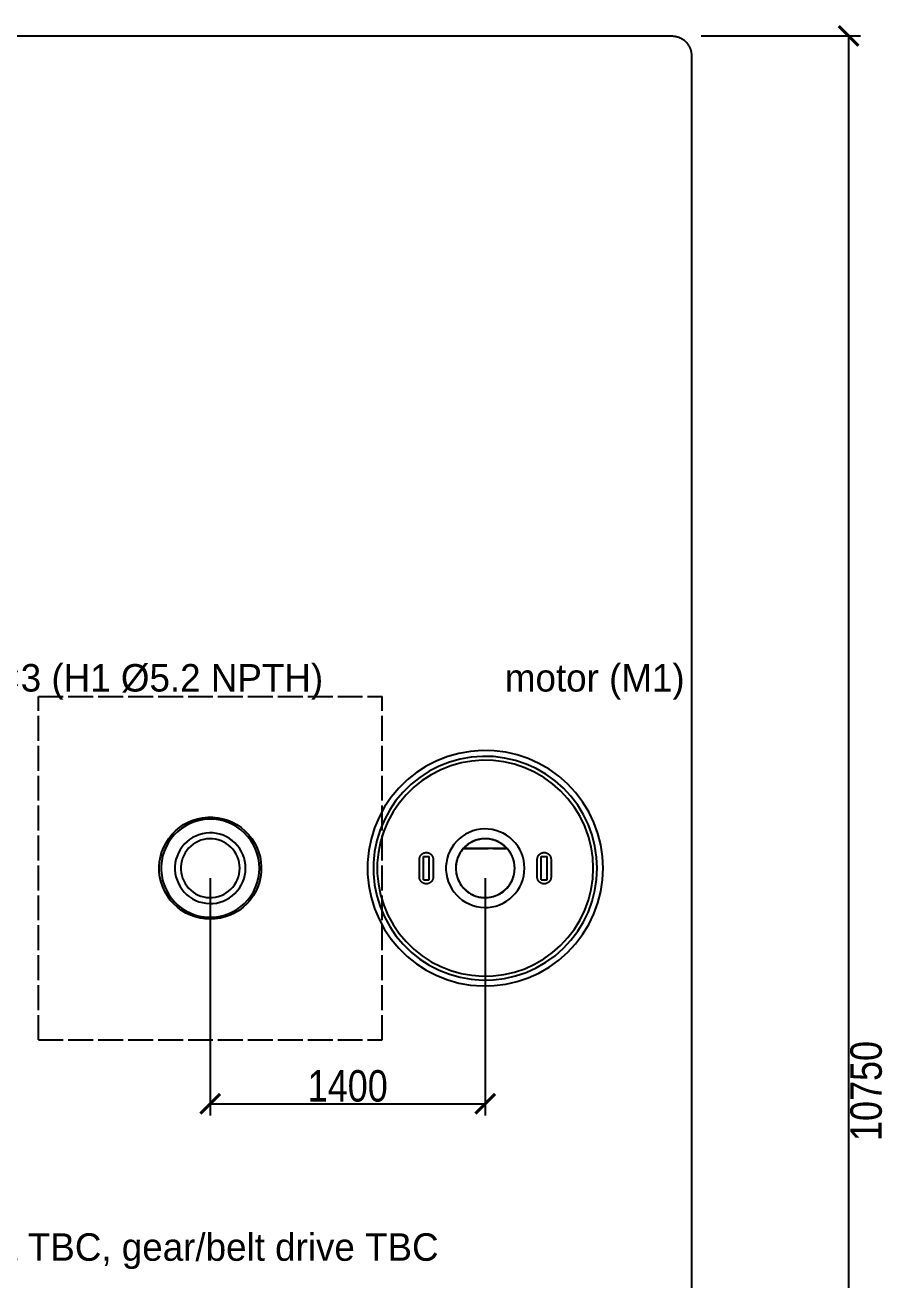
# Model space of a CAD drawing. Header units: millimetres. Extents: x -13 to 147, y -140 to 87.
# Drawn here: x 15.8 to 59.7, y -73.9 to -9.9 of the extents above; entities that cross this region are included whole.
import ezdxf

# ---------------------------------------------------------------- set-up
doc = ezdxf.new("R2010")
doc.units = ezdxf.units.MM
doc.linetypes.add('DASHED', pattern=[1.524, 1.27, -0.254])
for name, color, linetype in [('DIMS', 3, 'CONTINUOUS'), ('HIDDEN', 8, 'DASHED'), ('TEXT', 7, 'CONTINUOUS'), ('VISIBLE', 7, 'CONTINUOUS')]:
    doc.layers.add(name, color=color, linetype=linetype)
doc.styles.add('OpenSansCondensed-Light', font='OpenSansCondensed-Light.ttf')
doc.dimstyles.new('EZDXF', dxfattribs={"dimtxt": 0.25, "dimasz": 0.175, "dimexe": 0.375, "dimexo": 0.125, "dimgap": 0.1, "dimtad": 1, "dimlfac": 100, "dimzin": 12, "dimdsep": 46, "dimtxsty": 'OpenSansCondensed-Light', "dimblk": 'ARCHTICK', "dimcen": 2.5, "dimazin": 3, "dimtfac": 0.5, "dimtmove": 2, "dimatfit": 3})

# ---------------------------------------------------------------- blocks, each defined once
blk = doc.blocks.new('_ARCHTICK')
at = {"color": 0, "linetype": 'BYBLOCK', "const_width": 0.15}
blk.add_lwpolyline([(-0.5, -0.5), (0.5, 0.5)], dxfattribs=at)

msp = doc.modelspace()

# ---------------------------------------------------------------- linework, layer by layer
at = {"layer": 'HIDDEN'}
for points in [[(1.75, -10.5), (48.75, -10.5)], [(48.75, -10.5), (48.77493, -10.50031), (48.79985, -10.50124), (48.82473, -10.5028), (48.84957, -10.50497), (48.87434, -10.50776), (48.89904, -10.51117), (48.92365, -10.51519), (48.94815, -10.51983), (48.97252, -10.52507), (48.99676, -10.53092), (49.02084, -10.53738), (49.04476, -10.54443), (49.06849, -10.55207), (49.09202, -10.56031), (49.11534, -10.56913), (49.13843, -10.57852), (49.16129, -10.58849), (49.18388, -10.59903), (49.20621, -10.61013), (49.22825, -10.62178), (49.25, -10.63397), (49.27143, -10.64671), (49.29255, -10.65997), (49.31332, -10.67376), (49.33374, -10.68806), (49.3538, -10.70287), (49.37349, -10.71817), (49.39279, -10.73396), (49.41169, -10.75022), (49.43017, -10.76695), (49.44824, -10.78413), (49.46587, -10.80176), (49.48305, -10.81983), (49.49978, -10.83831), (49.51604, -10.85721), (49.53183, -10.87651), (49.54713, -10.8962), (49.56194, -10.91626), (49.57624, -10.93668), (49.59003, -10.95745), (49.60329, -10.97857), (49.61603, -11), (49.62822, -11.02175), (49.63987, -11.04379), (49.65097, -11.06612), (49.66151, -11.08871), (49.67148, -11.11157), (49.68087, -11.13466), (49.68969, -11.15798), (49.69793, -11.18151), (49.70557, -11.20524), (49.71262, -11.22916), (49.71908, -11.25324), (49.72493, -11.27748), (49.73017, -11.30185), (49.73481, -11.32635), (49.73883, -11.35096), (49.74224, -11.37566), (49.74503, -11.40043), (49.7472, -11.42527), (49.74876, -11.45015), (49.74969, -11.47507), (49.75, -11.5)], [(49.75, -11.5), (49.75, -117)], [(16.5, -61.65), (16.5, -44.15)], [(16.5, -61.65), (16.5, -44.15)], [(16.5, -44.15), (34, -44.15)], [(16.5, -44.15), (34, -44.15)], [(34, -61.65), (34, -44.15)], [(34, -61.65), (34, -44.15)], [(45.25, -52.9), (45.22018, -52.30259), (45.13103, -51.71112), (44.98344, -51.13147), (44.77886, -50.56939), (44.51933, -50.03048), (44.20743, -49.52008), (43.84627, -49.04327), (43.43942, -48.6048), (42.99094, -48.20901), (42.50528, -47.85984), (41.98726, -47.56077), (41.44205, -47.31476), (40.87504, -47.12425), (40.29189, -46.99115), (39.69838, -46.91678), (39.10042, -46.90186), (38.50394, -46.94656), (37.91487, -47.05043), (37.33908, -47.21244), (36.78228, -47.43096), (36.25, -47.70385), (35.74754, -48.02837), (35.27988, -48.40131), (34.85169, -48.81896), (34.4672, -49.27717), (34.13025, -49.77139), (33.84419, -50.2967), (33.61184, -50.84788), (33.43554, -51.41946), (33.31702, -52.00575), (33.25746, -52.60092), (33.25746, -53.19908), (33.31702, -53.79425), (33.43554, -54.38054), (33.61184, -54.95212), (33.84419, -55.5033), (34.13025, -56.02861), (34.4672, -56.52283), (34.85169, -56.98104), (35.27988, -57.39869), (35.74754, -57.77163), (36.25, -58.09615), (36.78228, -58.36904), (37.33908, -58.58756), (37.91487, -58.74957), (38.50394, -58.85344), (39.10042, -58.89814), (39.69838, -58.88322), (40.29189, -58.80885), (40.87504, -58.67575), (41.44205, -58.48524), (41.98726, -58.23923), (42.50528, -57.94016), (42.99094, -57.59099), (43.43942, -57.1952), (43.84627, -56.75673), (44.20743, -56.27992), (44.51933, -55.76952), (44.77886, -55.23061), (44.98344, -54.66853), (45.13103, -54.08888), (45.22018, -53.49741), (45.25, -52.9)], [(45.25, -52.9), (45.22018, -52.30259), (45.13103, -51.71112), (44.98344, -51.13147), (44.77886, -50.56939), (44.51933, -50.03048), (44.20743, -49.52008), (43.84627, -49.04327), (43.43942, -48.6048), (42.99094, -48.20901), (42.50528, -47.85984), (41.98726, -47.56077), (41.44205, -47.31476), (40.87504, -47.12425), (40.29189, -46.99115), (39.69838, -46.91678), (39.10042, -46.90186), (38.50394, -46.94656), (37.91487, -47.05043), (37.33908, -47.21244), (36.78228, -47.43096), (36.25, -47.70385), (35.74754, -48.02837), (35.27988, -48.40131), (34.85169, -48.81896), (34.4672, -49.27717), (34.13025, -49.77139), (33.84419, -50.2967), (33.61184, -50.84788), (33.43554, -51.41946), (33.31702, -52.00575), (33.25746, -52.60092), (33.25746, -53.19908), (33.31702, -53.79425), (33.43554, -54.38054), (33.61184, -54.95212), (33.84419, -55.5033), (34.13025, -56.02861), (34.4672, -56.52283), (34.85169, -56.98104), (35.27988, -57.39869), (35.74754, -57.77163), (36.25, -58.09615), (36.78228, -58.36904), (37.33908, -58.58756), (37.91487, -58.74957), (38.50394, -58.85344), (39.10042, -58.89814), (39.69838, -58.88322), (40.29189, -58.80885), (40.87504, -58.67575), (41.44205, -58.48524), (41.98726, -58.23923), (42.50528, -57.94016), (42.99094, -57.59099), (43.43942, -57.1952), (43.84627, -56.75673), (44.20743, -56.27992), (44.51933, -55.76952), (44.77886, -55.23061), (44.98344, -54.66853), (45.13103, -54.08888), (45.22018, -53.49741), (45.25, -52.9)], [(45.25, -52.9), (45.22018, -52.30259), (45.13103, -51.71112), (44.98344, -51.13147), (44.77886, -50.56939), (44.51933, -50.03048), (44.20743, -49.52008), (43.84627, -49.04327), (43.43942, -48.6048), (42.99094, -48.20901), (42.50528, -47.85984), (41.98726, -47.56077), (41.44205, -47.31476), (40.87504, -47.12425), (40.29189, -46.99115), (39.69838, -46.91678), (39.10042, -46.90186), (38.50394, -46.94656), (37.91487, -47.05043), (37.33908, -47.21244), (36.78228, -47.43096), (36.25, -47.70385), (35.74754, -48.02837), (35.27988, -48.40131), (34.85169, -48.81896), (34.4672, -49.27717), (34.13025, -49.77139), (33.84419, -50.2967), (33.61184, -50.84788), (33.43554, -51.41946), (33.31702, -52.00575), (33.25746, -52.60092), (33.25746, -53.19908), (33.31702, -53.79425), (33.43554, -54.38054), (33.61184, -54.95212), (33.84419, -55.5033), (34.13025, -56.02861), (34.4672, -56.52283), (34.85169, -56.98104), (35.27988, -57.39869), (35.74754, -57.77163), (36.25, -58.09615), (36.78228, -58.36904), (37.33908, -58.58756), (37.91487, -58.74957), (38.50394, -58.85344), (39.10042, -58.89814), (39.69838, -58.88322), (40.29189, -58.80885), (40.87504, -58.67575), (41.44205, -58.48524), (41.98726, -58.23923), (42.50528, -57.94016), (42.99094, -57.59099), (43.43942, -57.1952), (43.84627, -56.75673), (44.20743, -56.27992), (44.51933, -55.76952), (44.77886, -55.23061), (44.98344, -54.66853), (45.13103, -54.08888), (45.22018, -53.49741), (45.25, -52.9)], [(44.95, -52.9), (44.92168, -52.33246), (44.83698, -51.77057), (44.69676, -51.2199), (44.50241, -50.68592), (44.25586, -50.17395), (43.95956, -49.68908), (43.61645, -49.23611), (43.22995, -48.81956), (42.80389, -48.44356), (42.34251, -48.11185), (41.8504, -47.82773), (41.33244, -47.59402), (40.79379, -47.41304), (40.23979, -47.2866), (39.67596, -47.21594), (39.1079, -47.20177), (38.54124, -47.24424), (37.98163, -47.34291), (37.43463, -47.49681), (36.90566, -47.70442), (36.4, -47.96366), (35.92266, -48.27195), (35.47839, -48.62625), (35.0716, -49.02302), (34.70634, -49.45831), (34.38624, -49.92782), (34.11448, -50.42686), (33.89375, -50.95049), (33.72626, -51.49348), (33.61366, -52.05046), (33.55709, -52.61588), (33.55709, -53.18412), (33.61366, -53.74954), (33.72626, -54.30652), (33.89375, -54.84951), (34.11448, -55.37314), (34.38624, -55.87218), (34.70634, -56.34169), (35.0716, -56.77698), (35.47839, -57.17375), (35.92266, -57.52805), (36.4, -57.83634), (36.90566, -58.09558), (37.43463, -58.30319), (37.98163, -58.45709), (38.54124, -58.55576), (39.1079, -58.59823), (39.67596, -58.58406), (40.23979, -58.5134), (40.79379, -58.38696), (41.33244, -58.20598), (41.8504, -57.97227), (42.34251, -57.68815), (42.80389, -57.35644), (43.22995, -56.98044), (43.61645, -56.56389), (43.95956, -56.11092), (44.25586, -55.62605), (44.50241, -55.11408), (44.69676, -54.5801), (44.83698, -54.02943), (44.92168, -53.46754), (44.95, -52.9)], [(44.95, -52.9), (44.92168, -52.33246), (44.83698, -51.77057), (44.69676, -51.2199), (44.50241, -50.68592), (44.25586, -50.17395), (43.95956, -49.68908), (43.61645, -49.23611), (43.22995, -48.81956), (42.80389, -48.44356), (42.34251, -48.11185), (41.8504, -47.82773), (41.33244, -47.59402), (40.79379, -47.41304), (40.23979, -47.2866), (39.67596, -47.21594), (39.1079, -47.20177), (38.54124, -47.24424), (37.98163, -47.34291), (37.43463, -47.49681), (36.90566, -47.70442), (36.4, -47.96366), (35.92266, -48.27195), (35.47839, -48.62625), (35.0716, -49.02302), (34.70634, -49.45831), (34.38624, -49.92782), (34.11448, -50.42686), (33.89375, -50.95049), (33.72626, -51.49348), (33.61366, -52.05046), (33.55709, -52.61588), (33.55709, -53.18412), (33.61366, -53.74954), (33.72626, -54.30652), (33.89375, -54.84951), (34.11448, -55.37314), (34.38624, -55.87218), (34.70634, -56.34169), (35.0716, -56.77698), (35.47839, -57.17375), (35.92266, -57.52805), (36.4, -57.83634), (36.90566, -58.09558), (37.43463, -58.30319), (37.98163, -58.45709), (38.54124, -58.55576), (39.1079, -58.59823), (39.67596, -58.58406), (40.23979, -58.5134), (40.79379, -58.38696), (41.33244, -58.20598), (41.8504, -57.97227), (42.34251, -57.68815), (42.80389, -57.35644), (43.22995, -56.98044), (43.61645, -56.56389), (43.95956, -56.11092), (44.25586, -55.62605), (44.50241, -55.11408), (44.69676, -54.5801), (44.83698, -54.02943), (44.92168, -53.46754), (44.95, -52.9)], [(44.75, -52.9), (44.72267, -52.35238), (44.64095, -51.8102), (44.50565, -51.27885), (44.31812, -50.76361), (44.08022, -50.2696), (43.79431, -49.80174), (43.46324, -49.36467), (43.0903, -48.96273), (42.67919, -48.59993), (42.234, -48.27986), (41.75916, -48.00571), (41.25938, -47.78019), (40.73962, -47.60557), (40.20506, -47.48356), (39.66102, -47.41538), (39.11288, -47.40171), (38.56611, -47.44268), (38.02613, -47.5379), (37.49832, -47.6864), (36.98792, -47.88672), (36.5, -48.13686), (36.03941, -48.43434), (35.61073, -48.7762), (35.21821, -49.15905), (34.86577, -49.57908), (34.5569, -50.03211), (34.29467, -50.51364), (34.08169, -51.01889), (33.92007, -51.54283), (33.81143, -52.08027), (33.75684, -52.62585), (33.75684, -53.17415), (33.81143, -53.71973), (33.92007, -54.25717), (34.08169, -54.78111), (34.29467, -55.28636), (34.5569, -55.76789), (34.86577, -56.22092), (35.21821, -56.64095), (35.61073, -57.0238), (36.03941, -57.36566), (36.5, -57.66314), (36.98792, -57.91328), (37.49832, -58.1136), (38.02613, -58.2621), (38.56611, -58.35732), (39.11288, -58.39829), (39.66102, -58.38462), (40.20506, -58.31644), (40.73962, -58.19443), (41.25938, -58.01981), (41.75916, -57.79429), (42.234, -57.52014), (42.67919, -57.20007), (43.0903, -56.83727), (43.46324, -56.43533), (43.79431, -55.99826), (44.08022, -55.5304), (44.31812, -55.03639), (44.50565, -54.52115), (44.64095, -53.9898), (44.72267, -53.44762), (44.75, -52.9)], [(44.75, -52.9), (44.72267, -52.35238), (44.64095, -51.8102), (44.50565, -51.27885), (44.31812, -50.76361), (44.08022, -50.2696), (43.79431, -49.80174), (43.46324, -49.36467), (43.0903, -48.96273), (42.67919, -48.59993), (42.234, -48.27986), (41.75916, -48.00571), (41.25938, -47.78019), (40.73962, -47.60557), (40.20506, -47.48356), (39.66102, -47.41538), (39.11288, -47.40171), (38.56611, -47.44268), (38.02613, -47.5379), (37.49832, -47.6864), (36.98792, -47.88672), (36.5, -48.13686), (36.03941, -48.43434), (35.61073, -48.7762), (35.21821, -49.15905), (34.86577, -49.57908), (34.5569, -50.03211), (34.29467, -50.51364), (34.08169, -51.01889), (33.92007, -51.54283), (33.81143, -52.08027), (33.75684, -52.62585), (33.75684, -53.17415), (33.81143, -53.71973), (33.92007, -54.25717), (34.08169, -54.78111), (34.29467, -55.28636), (34.5569, -55.76789), (34.86577, -56.22092), (35.21821, -56.64095), (35.61073, -57.0238), (36.03941, -57.36566), (36.5, -57.66314), (36.98792, -57.91328), (37.49832, -58.1136), (38.02613, -58.2621), (38.56611, -58.35732), (39.11288, -58.39829), (39.66102, -58.38462), (40.20506, -58.31644), (40.73962, -58.19443), (41.25938, -58.01981), (41.75916, -57.79429), (42.234, -57.52014), (42.67919, -57.20007), (43.0903, -56.83727), (43.46324, -56.43533), (43.79431, -55.99826), (44.08022, -55.5304), (44.31812, -55.03639), (44.50565, -54.52115), (44.64095, -53.9898), (44.72267, -53.44762), (44.75, -52.9)], [(25.25, -55.5), (24.99112, -55.48708), (24.73482, -55.44845), (24.48364, -55.38449), (24.24007, -55.29584), (24.00654, -55.18338), (23.78537, -55.04822), (23.57875, -54.89172), (23.38875, -54.71542), (23.21724, -54.52107), (23.06593, -54.31062), (22.93633, -54.08615), (22.82973, -53.84989), (22.74718, -53.60419), (22.6895, -53.35149), (22.65727, -53.0943), (22.65081, -52.83518), (22.67018, -52.57671), (22.71519, -52.32145), (22.78539, -52.07193), (22.88008, -51.83065), (22.99833, -51.6), (23.13896, -51.38227), (23.30057, -51.17962), (23.48155, -50.99407), (23.68011, -50.82746), (23.89427, -50.68144), (24.1219, -50.55748), (24.36075, -50.4568), (24.60843, -50.3804), (24.86249, -50.32904), (25.1204, -50.30323), (25.3796, -50.30323), (25.63751, -50.32904), (25.89157, -50.3804), (26.13925, -50.4568), (26.3781, -50.55748), (26.60573, -50.68144), (26.81989, -50.82746), (27.01845, -50.99407), (27.19943, -51.17962), (27.36104, -51.38227), (27.50167, -51.6), (27.61992, -51.83065), (27.71461, -52.07193), (27.78481, -52.32145), (27.82982, -52.57671), (27.84919, -52.83518), (27.84273, -53.0943), (27.8105, -53.35149), (27.75282, -53.60419), (27.67027, -53.84989), (27.56367, -54.08615), (27.43407, -54.31062), (27.28276, -54.52107), (27.11125, -54.71542), (26.92125, -54.89172), (26.71463, -55.04822), (26.49346, -55.18338), (26.25993, -55.29584), (26.01636, -55.38449), (25.76518, -55.44845), (25.50888, -55.48708), (25.25, -55.5)], [(27.75, -52.9), (27.73758, -52.65108), (27.70043, -52.40463), (27.63893, -52.16311), (27.55369, -51.92891), (27.44555, -51.70437), (27.3156, -51.4917), (27.16511, -51.29303), (26.99559, -51.11033), (26.80872, -50.94542), (26.60637, -50.79994), (26.39053, -50.67532), (26.16335, -50.57282), (25.9271, -50.49344), (25.68412, -50.43798), (25.43683, -50.40699), (25.18767, -50.40078), (24.93914, -50.4194), (24.6937, -50.46268), (24.45378, -50.53018), (24.22178, -50.62124), (24, -50.73494), (23.79064, -50.87015), (23.59579, -51.02555), (23.41737, -51.19957), (23.25717, -51.39049), (23.11677, -51.59641), (22.99758, -51.81529), (22.90077, -52.04495), (22.82731, -52.28311), (22.77792, -52.52739), (22.75311, -52.77539), (22.75311, -53.02461), (22.77792, -53.27261), (22.82731, -53.51689), (22.90077, -53.75505), (22.99758, -53.98471), (23.11677, -54.20359), (23.25717, -54.40951), (23.41737, -54.60043), (23.59579, -54.77445), (23.79064, -54.92985), (24, -55.06506), (24.22178, -55.17876), (24.45378, -55.26982), (24.6937, -55.33732), (24.93914, -55.3806), (25.18767, -55.39922), (25.43683, -55.39301), (25.68412, -55.36202), (25.9271, -55.30656), (26.16335, -55.22718), (26.39053, -55.12468), (26.60637, -55.00006), (26.80872, -54.85458), (26.99559, -54.68967), (27.16511, -54.50697), (27.3156, -54.3083), (27.44555, -54.09563), (27.55369, -53.87109), (27.63893, -53.63689), (27.70043, -53.39537), (27.73758, -53.14892), (27.75, -52.9)], [(27.75, -52.9), (27.73758, -52.65108), (27.70043, -52.40463), (27.63893, -52.16311), (27.55369, -51.92891), (27.44555, -51.70437), (27.3156, -51.4917), (27.16511, -51.29303), (26.99559, -51.11033), (26.80872, -50.94542), (26.60637, -50.79994), (26.39053, -50.67532), (26.16335, -50.57282), (25.9271, -50.49344), (25.68412, -50.43798), (25.43683, -50.40699), (25.18767, -50.40078), (24.93914, -50.4194), (24.6937, -50.46268), (24.45378, -50.53018), (24.22178, -50.62124), (24, -50.73494), (23.79064, -50.87015), (23.59579, -51.02555), (23.41737, -51.19957), (23.25717, -51.39049), (23.11677, -51.59641), (22.99758, -51.81529), (22.90077, -52.04495), (22.82731, -52.28311), (22.77792, -52.52739), (22.75311, -52.77539), (22.75311, -53.02461), (22.77792, -53.27261), (22.82731, -53.51689), (22.90077, -53.75505), (22.99758, -53.98471), (23.11677, -54.20359), (23.25717, -54.40951), (23.41737, -54.60043), (23.59579, -54.77445), (23.79064, -54.92985), (24, -55.06506), (24.22178, -55.17876), (24.45378, -55.26982), (24.6937, -55.33732), (24.93914, -55.3806), (25.18767, -55.39922), (25.43683, -55.39301), (25.68412, -55.36202), (25.9271, -55.30656), (26.16335, -55.22718), (26.39053, -55.12468), (26.60637, -55.00006), (26.80872, -54.85458), (26.99559, -54.68967), (27.16511, -54.50697), (27.3156, -54.3083), (27.44555, -54.09563), (27.55369, -53.87109), (27.63893, -53.63689), (27.70043, -53.39537), (27.73758, -53.14892), (27.75, -52.9)], [(27.75, -52.9), (27.73758, -52.65108), (27.70043, -52.40463), (27.63893, -52.16311), (27.55369, -51.92891), (27.44555, -51.70437), (27.3156, -51.4917), (27.16511, -51.29303), (26.99559, -51.11033), (26.80872, -50.94542), (26.60637, -50.79994), (26.39053, -50.67532), (26.16335, -50.57282), (25.9271, -50.49344), (25.68412, -50.43798), (25.43683, -50.40699), (25.18767, -50.40078), (24.93914, -50.4194), (24.6937, -50.46268), (24.45378, -50.53018), (24.22178, -50.62124), (24, -50.73494), (23.79064, -50.87015), (23.59579, -51.02555), (23.41737, -51.19957), (23.25717, -51.39049), (23.11677, -51.59641), (22.99758, -51.81529), (22.90077, -52.04495), (22.82731, -52.28311), (22.77792, -52.52739), (22.75311, -52.77539), (22.75311, -53.02461), (22.77792, -53.27261), (22.82731, -53.51689), (22.90077, -53.75505), (22.99758, -53.98471), (23.11677, -54.20359), (23.25717, -54.40951), (23.41737, -54.60043), (23.59579, -54.77445), (23.79064, -54.92985), (24, -55.06506), (24.22178, -55.17876), (24.45378, -55.26982), (24.6937, -55.33732), (24.93914, -55.3806), (25.18767, -55.39922), (25.43683, -55.39301), (25.68412, -55.36202), (25.9271, -55.30656), (26.16335, -55.22718), (26.39053, -55.12468), (26.60637, -55.00006), (26.80872, -54.85458), (26.99559, -54.68967), (27.16511, -54.50697), (27.3156, -54.3083), (27.44555, -54.09563), (27.55369, -53.87109), (27.63893, -53.63689), (27.70043, -53.39537), (27.73758, -53.14892), (27.75, -52.9)], [(27.05, -52.9), (27.04106, -52.72078), (27.01431, -52.54334), (26.97003, -52.36944), (26.90866, -52.20082), (26.8308, -52.03914), (26.73723, -51.88602), (26.62888, -51.74298), (26.50683, -51.61144), (26.37228, -51.4927), (26.22658, -51.38795), (26.07118, -51.29823), (25.90761, -51.22443), (25.73751, -51.16728), (25.56257, -51.12735), (25.38451, -51.10503), (25.20512, -51.10056), (25.02618, -51.11397), (24.84946, -51.14513), (24.67672, -51.19373), (24.50968, -51.25929), (24.35, -51.34115), (24.19926, -51.43851), (24.05897, -51.55039), (23.93051, -51.67569), (23.81516, -51.81315), (23.71408, -51.96142), (23.62826, -52.11901), (23.55855, -52.28436), (23.50566, -52.45584), (23.4701, -52.63172), (23.45224, -52.81028), (23.45224, -52.98972), (23.4701, -53.16828), (23.50566, -53.34416), (23.55855, -53.51564), (23.62826, -53.68099), (23.71408, -53.83858), (23.81516, -53.98685), (23.93051, -54.12431), (24.05897, -54.24961), (24.19926, -54.36149), (24.35, -54.45885), (24.50968, -54.54071), (24.67672, -54.60627), (24.84946, -54.65487), (25.02618, -54.68603), (25.20512, -54.69944), (25.38451, -54.69497), (25.56257, -54.67265), (25.73751, -54.63272), (25.90761, -54.57557), (26.07118, -54.50177), (26.22658, -54.41205), (26.37228, -54.3073), (26.50683, -54.18856), (26.62888, -54.05702), (26.73723, -53.91398), (26.8308, -53.76086), (26.90866, -53.59918), (26.97003, -53.43056), (27.01431, -53.25666), (27.04106, -53.07922), (27.05, -52.9)], [(41.25, -52.9), (41.24006, -52.70086), (41.21034, -52.50371), (41.16115, -52.31049), (41.09295, -52.12313), (41.00644, -51.94349), (40.90248, -51.77336), (40.78209, -51.61442), (40.64647, -51.46827), (40.49698, -51.33634), (40.33509, -51.21995), (40.16242, -51.12026), (39.98068, -51.03825), (39.79168, -50.97475), (39.5973, -50.93038), (39.39946, -50.90559), (39.20014, -50.90062), (39.00131, -50.91552), (38.80496, -50.95014), (38.61303, -51.00415), (38.42743, -51.07699), (38.25, -51.16795), (38.08251, -51.27612), (37.92663, -51.40044), (37.7839, -51.53965), (37.65573, -51.69239), (37.54342, -51.85713), (37.44806, -52.03223), (37.37061, -52.21596), (37.31185, -52.40649), (37.27234, -52.60192), (37.25249, -52.80031), (37.25249, -52.99969), (37.27234, -53.19808), (37.31185, -53.39351), (37.37061, -53.58404), (37.44806, -53.76777), (37.54342, -53.94287), (37.65573, -54.10761), (37.7839, -54.26035), (37.92663, -54.39956), (38.08251, -54.52388), (38.25, -54.63205), (38.42743, -54.72301), (38.61303, -54.79585), (38.80496, -54.84986), (39.00131, -54.88448), (39.20014, -54.89938), (39.39946, -54.89441), (39.5973, -54.86962), (39.79168, -54.82525), (39.98068, -54.76175), (40.16242, -54.67974), (40.33509, -54.58005), (40.49698, -54.46366), (40.64647, -54.33173), (40.78209, -54.18558), (40.90248, -54.02664), (41.00644, -53.85651), (41.09295, -53.67687), (41.16115, -53.48951), (41.21034, -53.29629), (41.24006, -53.09914), (41.25, -52.9)], [(26.75, -52.9), (26.74255, -52.75065), (26.72026, -52.60278), (26.68336, -52.45787), (26.63221, -52.31735), (26.56733, -52.18262), (26.48936, -52.05502), (26.39907, -51.93582), (26.29736, -51.8262), (26.18523, -51.72725), (26.06382, -51.63996), (25.93432, -51.56519), (25.79801, -51.50369), (25.65626, -51.45606), (25.51047, -51.42279), (25.3621, -51.40419), (25.2126, -51.40047), (25.06348, -51.41164), (24.91622, -51.43761), (24.77227, -51.47811), (24.63307, -51.53274), (24.5, -51.60096), (24.37438, -51.68209), (24.25747, -51.77533), (24.15042, -51.87974), (24.0543, -51.99429), (23.97006, -52.11785), (23.89855, -52.24917), (23.84046, -52.38697), (23.79638, -52.52986), (23.76675, -52.67644), (23.75186, -52.82523), (23.75186, -52.97477), (23.76675, -53.12356), (23.79638, -53.27014), (23.84046, -53.41303), (23.89855, -53.55083), (23.97006, -53.68215), (24.0543, -53.80571), (24.15042, -53.92026), (24.25747, -54.02467), (24.37438, -54.11791), (24.5, -54.19904), (24.63307, -54.26726), (24.77227, -54.32189), (24.91622, -54.36239), (25.06348, -54.38836), (25.2126, -54.39953), (25.3621, -54.39581), (25.51047, -54.37721), (25.65626, -54.34394), (25.79801, -54.29631), (25.93432, -54.23481), (26.06382, -54.16004), (26.18523, -54.07275), (26.29736, -53.9738), (26.39907, -53.86418), (26.48936, -53.74498), (26.56733, -53.61738), (26.63221, -53.48265), (26.68336, -53.34213), (26.72026, -53.19722), (26.74255, -53.04935), (26.75, -52.9)], [(40.75, -52.9), (40.74255, -52.75065), (40.72026, -52.60278), (40.68336, -52.45787), (40.63221, -52.31735), (40.56733, -52.18262), (40.48936, -52.05502), (40.39907, -51.93582), (40.29736, -51.8262), (40.18523, -51.72725), (40.06382, -51.63996), (39.93432, -51.56519), (39.79801, -51.50369), (39.65626, -51.45606), (39.51047, -51.42279), (39.3621, -51.40419), (39.2126, -51.40047), (39.06348, -51.41164), (38.91622, -51.43761), (38.77227, -51.47811), (38.63307, -51.53274), (38.5, -51.60096), (38.37438, -51.68209), (38.25747, -51.77533), (38.15042, -51.87974), (38.0543, -51.99429), (37.97006, -52.11785), (37.89855, -52.24917), (37.84046, -52.38697), (37.79638, -52.52986), (37.76675, -52.67644), (37.75186, -52.82523), (37.75186, -52.97477), (37.76675, -53.12356), (37.79638, -53.27014), (37.84046, -53.41303), (37.89855, -53.55083), (37.97006, -53.68215), (38.0543, -53.80571), (38.15042, -53.92026), (38.25747, -54.02467), (38.37438, -54.11791), (38.5, -54.19904), (38.63307, -54.26726), (38.77227, -54.32189), (38.91622, -54.36239), (39.06348, -54.38836), (39.2126, -54.39953), (39.3621, -54.39581), (39.51047, -54.37721), (39.65626, -54.34394), (39.79801, -54.29631), (39.93432, -54.23481), (40.06382, -54.16004), (40.18523, -54.07275), (40.29736, -53.9738), (40.39907, -53.86418), (40.48936, -53.74498), (40.56733, -53.61738), (40.63221, -53.48265), (40.68336, -53.34213), (40.72026, -53.19722), (40.74255, -53.04935), (40.75, -52.9)], [(40.75, -52.9), (40.74255, -52.75065), (40.72026, -52.60278), (40.68336, -52.45787), (40.63221, -52.31735), (40.56733, -52.18262), (40.48936, -52.05502), (40.39907, -51.93582), (40.29736, -51.8262), (40.18523, -51.72725), (40.06382, -51.63996), (39.93432, -51.56519), (39.79801, -51.50369), (39.65626, -51.45606), (39.51047, -51.42279), (39.3621, -51.40419), (39.2126, -51.40047), (39.06348, -51.41164), (38.91622, -51.43761), (38.77227, -51.47811), (38.63307, -51.53274), (38.5, -51.60096), (38.37438, -51.68209), (38.25747, -51.77533), (38.15042, -51.87974), (38.0543, -51.99429), (37.97006, -52.11785), (37.89855, -52.24917), (37.84046, -52.38697), (37.79638, -52.52986), (37.76675, -52.67644), (37.75186, -52.82523), (37.75186, -52.97477), (37.76675, -53.12356), (37.79638, -53.27014), (37.84046, -53.41303), (37.89855, -53.55083), (37.97006, -53.68215), (38.0543, -53.80571), (38.15042, -53.92026), (38.25747, -54.02467), (38.37438, -54.11791), (38.5, -54.19904), (38.63307, -54.26726), (38.77227, -54.32189), (38.91622, -54.36239), (39.06348, -54.38836), (39.2126, -54.39953), (39.3621, -54.39581), (39.51047, -54.37721), (39.65626, -54.34394), (39.79801, -54.29631), (39.93432, -54.23481), (40.06382, -54.16004), (40.18523, -54.07275), (40.29736, -53.9738), (40.39907, -53.86418), (40.48936, -53.74498), (40.56733, -53.61738), (40.63221, -53.48265), (40.68336, -53.34213), (40.72026, -53.19722), (40.74255, -53.04935), (40.75, -52.9)], [(40.75, -52.9), (40.74255, -52.75065), (40.72026, -52.60278), (40.68336, -52.45787), (40.63221, -52.31735), (40.56733, -52.18262), (40.48936, -52.05502), (40.39907, -51.93582), (40.29736, -51.8262), (40.18523, -51.72725), (40.06382, -51.63996), (39.93432, -51.56519), (39.79801, -51.50369), (39.65626, -51.45606), (39.51047, -51.42279), (39.3621, -51.40419), (39.2126, -51.40047), (39.06348, -51.41164), (38.91622, -51.43761), (38.77227, -51.47811), (38.63307, -51.53274), (38.5, -51.60096), (38.37438, -51.68209), (38.25747, -51.77533), (38.15042, -51.87974), (38.0543, -51.99429), (37.97006, -52.11785), (37.89855, -52.24917), (37.84046, -52.38697), (37.79638, -52.52986), (37.76675, -52.67644), (37.75186, -52.82523), (37.75186, -52.97477), (37.76675, -53.12356), (37.79638, -53.27014), (37.84046, -53.41303), (37.89855, -53.55083), (37.97006, -53.68215), (38.0543, -53.80571), (38.15042, -53.92026), (38.25747, -54.02467), (38.37438, -54.11791), (38.5, -54.19904), (38.63307, -54.26726), (38.77227, -54.32189), (38.91622, -54.36239), (39.06348, -54.38836), (39.2126, -54.39953), (39.3621, -54.39581), (39.51047, -54.37721), (39.65626, -54.34394), (39.79801, -54.29631), (39.93432, -54.23481), (40.06382, -54.16004), (40.18523, -54.07275), (40.29736, -53.9738), (40.39907, -53.86418), (40.48936, -53.74498), (40.56733, -53.61738), (40.63221, -53.48265), (40.68336, -53.34213), (40.72026, -53.19722), (40.74255, -53.04935), (40.75, -52.9)], [(35.9, -52.45), (35.90044, -52.43255), (35.90174, -52.41515), (35.90391, -52.39784), (35.90694, -52.38065), (35.91082, -52.36363), (35.91555, -52.34684), (35.92111, -52.33029), (35.92748, -52.31405), (35.93466, -52.29814), (35.94262, -52.28261), (35.95135, -52.2675), (35.96082, -52.25284), (35.971, -52.23867), (35.98188, -52.22502), (35.99343, -52.21194), (36.00562, -52.19945), (36.01841, -52.18758), (36.03178, -52.17636), (36.04569, -52.16582), (36.06011, -52.15599), (36.075, -52.14689), (36.09033, -52.13854), (36.10605, -52.13097), (36.12213, -52.12419), (36.13853, -52.11823), (36.15521, -52.11308), (36.17212, -52.10878), (36.18922, -52.10532), (36.20648, -52.10272), (36.22384, -52.10098), (36.24127, -52.10011), (36.25873, -52.10011), (36.27616, -52.10098), (36.29352, -52.10272), (36.31078, -52.10532), (36.32788, -52.10878), (36.34479, -52.11308), (36.36147, -52.11823), (36.37787, -52.12419), (36.39395, -52.13097), (36.40967, -52.13854), (36.425, -52.14689), (36.43989, -52.15599), (36.45431, -52.16582), (36.46822, -52.17636), (36.48159, -52.18758), (36.49438, -52.19945), (36.50657, -52.21194), (36.51812, -52.22502), (36.529, -52.23867), (36.53918, -52.25284), (36.54865, -52.2675), (36.55738, -52.28261), (36.56534, -52.29814), (36.57252, -52.31405), (36.57889, -52.33029), (36.58445, -52.34684), (36.58918, -52.36363), (36.59306, -52.38065), (36.59609, -52.39784), (36.59826, -52.41515), (36.59956, -52.43255), (36.6, -52.45)], [(35.9, -52.45), (35.90044, -52.43255), (35.90174, -52.41515), (35.90391, -52.39784), (35.90694, -52.38065), (35.91082, -52.36363), (35.91555, -52.34684), (35.92111, -52.33029), (35.92748, -52.31405), (35.93466, -52.29814), (35.94262, -52.28261), (35.95135, -52.2675), (35.96082, -52.25284), (35.971, -52.23867), (35.98188, -52.22502), (35.99343, -52.21194), (36.00562, -52.19945), (36.01841, -52.18758), (36.03178, -52.17636), (36.04569, -52.16582), (36.06011, -52.15599), (36.075, -52.14689), (36.09033, -52.13854), (36.10605, -52.13097), (36.12213, -52.12419), (36.13853, -52.11823), (36.15521, -52.11308), (36.17212, -52.10878), (36.18922, -52.10532), (36.20648, -52.10272), (36.22384, -52.10098), (36.24127, -52.10011), (36.25873, -52.10011), (36.27616, -52.10098), (36.29352, -52.10272), (36.31078, -52.10532), (36.32788, -52.10878), (36.34479, -52.11308), (36.36147, -52.11823), (36.37787, -52.12419), (36.39395, -52.13097), (36.40967, -52.13854), (36.425, -52.14689), (36.43989, -52.15599), (36.45431, -52.16582), (36.46822, -52.17636), (36.48159, -52.18758), (36.49438, -52.19945), (36.50657, -52.21194), (36.51812, -52.22502), (36.529, -52.23867), (36.53918, -52.25284), (36.54865, -52.2675), (36.55738, -52.28261), (36.56534, -52.29814), (36.57252, -52.31405), (36.57889, -52.33029), (36.58445, -52.34684), (36.58918, -52.36363), (36.59306, -52.38065), (36.59609, -52.39784), (36.59826, -52.41515), (36.59956, -52.43255), (36.6, -52.45)], [(36.1, -53.5), (36.1, -52.3)], [(36.1, -52.3), (36.4, -52.3)], [(36.1, -53.5), (36.1, -52.3)], [(36.1, -52.3), (36.4, -52.3)], [(36.4, -53.5), (36.4, -52.3)], [(36.4, -53.5), (36.4, -52.3)], [(38.13197, -51.9), (40.36803, -51.9)], [(41.9, -52.45), (41.90044, -52.43255), (41.90174, -52.41515), (41.90391, -52.39784), (41.90694, -52.38065), (41.91082, -52.36363), (41.91555, -52.34684), (41.92111, -52.33029), (41.92748, -52.31405), (41.93466, -52.29814), (41.94262, -52.28261), (41.95135, -52.2675), (41.96082, -52.25284), (41.971, -52.23867), (41.98188, -52.22502), (41.99343, -52.21194), (42.00562, -52.19945), (42.01841, -52.18758), (42.03178, -52.17636), (42.04569, -52.16582), (42.06011, -52.15599), (42.075, -52.14689), (42.09033, -52.13854), (42.10605, -52.13097), (42.12213, -52.12419), (42.13853, -52.11823), (42.15521, -52.11308), (42.17212, -52.10878), (42.18922, -52.10532), (42.20648, -52.10272), (42.22384, -52.10098), (42.24127, -52.10011), (42.25873, -52.10011), (42.27616, -52.10098), (42.29352, -52.10272), (42.31078, -52.10532), (42.32788, -52.10878), (42.34479, -52.11308), (42.36147, -52.11823), (42.37787, -52.12419), (42.39395, -52.13097), (42.40967, -52.13854), (42.425, -52.14689), (42.43989, -52.15599), (42.45431, -52.16582), (42.46822, -52.17636), (42.48159, -52.18758), (42.49438, -52.19945), (42.50657, -52.21194), (42.51812, -52.22502), (42.529, -52.23867), (42.53918, -52.25284), (42.54865, -52.2675), (42.55738, -52.28261), (42.56534, -52.29814), (42.57252, -52.31405), (42.57889, -52.33029), (42.58445, -52.34684), (42.58918, -52.36363), (42.59306, -52.38065), (42.59609, -52.39784), (42.59826, -52.41515), (42.59956, -52.43255), (42.6, -52.45)], [(41.9, -52.45), (41.90044, -52.43255), (41.90174, -52.41515), (41.90391, -52.39784), (41.90694, -52.38065), (41.91082, -52.36363), (41.91555, -52.34684), (41.92111, -52.33029), (41.92748, -52.31405), (41.93466, -52.29814), (41.94262, -52.28261), (41.95135, -52.2675), (41.96082, -52.25284), (41.971, -52.23867), (41.98188, -52.22502), (41.99343, -52.21194), (42.00562, -52.19945), (42.01841, -52.18758), (42.03178, -52.17636), (42.04569, -52.16582), (42.06011, -52.15599), (42.075, -52.14689), (42.09033, -52.13854), (42.10605, -52.13097), (42.12213, -52.12419), (42.13853, -52.11823), (42.15521, -52.11308), (42.17212, -52.10878), (42.18922, -52.10532), (42.20648, -52.10272), (42.22384, -52.10098), (42.24127, -52.10011), (42.25873, -52.10011), (42.27616, -52.10098), (42.29352, -52.10272), (42.31078, -52.10532), (42.32788, -52.10878), (42.34479, -52.11308), (42.36147, -52.11823), (42.37787, -52.12419), (42.39395, -52.13097), (42.40967, -52.13854), (42.425, -52.14689), (42.43989, -52.15599), (42.45431, -52.16582), (42.46822, -52.17636), (42.48159, -52.18758), (42.49438, -52.19945), (42.50657, -52.21194), (42.51812, -52.22502), (42.529, -52.23867), (42.53918, -52.25284), (42.54865, -52.2675), (42.55738, -52.28261), (42.56534, -52.29814), (42.57252, -52.31405), (42.57889, -52.33029), (42.58445, -52.34684), (42.58918, -52.36363), (42.59306, -52.38065), (42.59609, -52.39784), (42.59826, -52.41515), (42.59956, -52.43255), (42.6, -52.45)], [(42.1, -53.5), (42.1, -52.3)], [(42.1, -52.3), (42.4, -52.3)], [(42.1, -53.5), (42.1, -52.3)], [(42.1, -52.3), (42.4, -52.3)], [(42.4, -53.5), (42.4, -52.3)], [(42.4, -53.5), (42.4, -52.3)], [(35.9, -53.35), (35.9, -52.45)], [(35.9, -53.35), (35.9, -52.45)], [(36.6, -52.45), (36.6, -53.35)], [(36.6, -52.45), (36.6, -53.35)], [(41.9, -53.35), (41.9, -52.45)], [(41.9, -53.35), (41.9, -52.45)], [(42.6, -52.45), (42.6, -53.35)], [(42.6, -52.45), (42.6, -53.35)], [(36.6, -53.35), (36.59956, -53.36745), (36.59826, -53.38485), (36.59609, -53.40216), (36.59306, -53.41935), (36.58918, -53.43637), (36.58445, -53.45316), (36.57889, -53.46971), (36.57252, -53.48595), (36.56534, -53.50186), (36.55738, -53.51739), (36.54865, -53.5325), (36.53918, -53.54716), (36.529, -53.56133), (36.51812, -53.57498), (36.50657, -53.58806), (36.49438, -53.60055), (36.48159, -53.61242), (36.46822, -53.62364), (36.45431, -53.63418), (36.43989, -53.64401), (36.425, -53.65311), (36.40967, -53.66146), (36.39395, -53.66903), (36.37787, -53.67581), (36.36147, -53.68177), (36.34479, -53.68692), (36.32788, -53.69122), (36.31078, -53.69468), (36.29352, -53.69728), (36.27616, -53.69902), (36.25873, -53.69989), (36.24127, -53.69989), (36.22384, -53.69902), (36.20648, -53.69728), (36.18922, -53.69468), (36.17212, -53.69122), (36.15521, -53.68692), (36.13853, -53.68177), (36.12213, -53.67581), (36.10605, -53.66903), (36.09033, -53.66146), (36.075, -53.65311), (36.06011, -53.64401), (36.04569, -53.63418), (36.03178, -53.62364), (36.01841, -53.61242), (36.00562, -53.60055), (35.99343, -53.58806), (35.98188, -53.57498), (35.971, -53.56133), (35.96082, -53.54716), (35.95135, -53.5325), (35.94262, -53.51739), (35.93466, -53.50186), (35.92748, -53.48595), (35.92111, -53.46971), (35.91555, -53.45316), (35.91082, -53.43637), (35.90694, -53.41935), (35.90391, -53.40216), (35.90174, -53.38485), (35.90044, -53.36745), (35.9, -53.35)], [(36.6, -53.35), (36.59956, -53.36745), (36.59826, -53.38485), (36.59609, -53.40216), (36.59306, -53.41935), (36.58918, -53.43637), (36.58445, -53.45316), (36.57889, -53.46971), (36.57252, -53.48595), (36.56534, -53.50186), (36.55738, -53.51739), (36.54865, -53.5325), (36.53918, -53.54716), (36.529, -53.56133), (36.51812, -53.57498), (36.50657, -53.58806), (36.49438, -53.60055), (36.48159, -53.61242), (36.46822, -53.62364), (36.45431, -53.63418), (36.43989, -53.64401), (36.425, -53.65311), (36.40967, -53.66146), (36.39395, -53.66903), (36.37787, -53.67581), (36.36147, -53.68177), (36.34479, -53.68692), (36.32788, -53.69122), (36.31078, -53.69468), (36.29352, -53.69728), (36.27616, -53.69902), (36.25873, -53.69989), (36.24127, -53.69989), (36.22384, -53.69902), (36.20648, -53.69728), (36.18922, -53.69468), (36.17212, -53.69122), (36.15521, -53.68692), (36.13853, -53.68177), (36.12213, -53.67581), (36.10605, -53.66903), (36.09033, -53.66146), (36.075, -53.65311), (36.06011, -53.64401), (36.04569, -53.63418), (36.03178, -53.62364), (36.01841, -53.61242), (36.00562, -53.60055), (35.99343, -53.58806), (35.98188, -53.57498), (35.971, -53.56133), (35.96082, -53.54716), (35.95135, -53.5325), (35.94262, -53.51739), (35.93466, -53.50186), (35.92748, -53.48595), (35.92111, -53.46971), (35.91555, -53.45316), (35.91082, -53.43637), (35.90694, -53.41935), (35.90391, -53.40216), (35.90174, -53.38485), (35.90044, -53.36745), (35.9, -53.35)], [(36.1, -53.5), (36.4, -53.5)], [(36.1, -53.5), (36.4, -53.5)], [(42.6, -53.35), (42.59956, -53.36745), (42.59826, -53.38485), (42.59609, -53.40216), (42.59306, -53.41935), (42.58918, -53.43637), (42.58445, -53.45316), (42.57889, -53.46971), (42.57252, -53.48595), (42.56534, -53.50186), (42.55738, -53.51739), (42.54865, -53.5325), (42.53918, -53.54716), (42.529, -53.56133), (42.51812, -53.57498), (42.50657, -53.58806), (42.49438, -53.60055), (42.48159, -53.61242), (42.46822, -53.62364), (42.45431, -53.63418), (42.43989, -53.64401), (42.425, -53.65311), (42.40967, -53.66146), (42.39395, -53.66903), (42.37787, -53.67581), (42.36147, -53.68177), (42.34479, -53.68692), (42.32788, -53.69122), (42.31078, -53.69468), (42.29352, -53.69728), (42.27616, -53.69902), (42.25873, -53.69989), (42.24127, -53.69989), (42.22384, -53.69902), (42.20648, -53.69728), (42.18922, -53.69468), (42.17212, -53.69122), (42.15521, -53.68692), (42.13853, -53.68177), (42.12213, -53.67581), (42.10605, -53.66903), (42.09033, -53.66146), (42.075, -53.65311), (42.06011, -53.64401), (42.04569, -53.63418), (42.03178, -53.62364), (42.01841, -53.61242), (42.00562, -53.60055), (41.99343, -53.58806), (41.98188, -53.57498), (41.971, -53.56133), (41.96082, -53.54716), (41.95135, -53.5325), (41.94262, -53.51739), (41.93466, -53.50186), (41.92748, -53.48595), (41.92111, -53.46971), (41.91555, -53.45316), (41.91082, -53.43637), (41.90694, -53.41935), (41.90391, -53.40216), (41.90174, -53.38485), (41.90044, -53.36745), (41.9, -53.35)], [(42.6, -53.35), (42.59956, -53.36745), (42.59826, -53.38485), (42.59609, -53.40216), (42.59306, -53.41935), (42.58918, -53.43637), (42.58445, -53.45316), (42.57889, -53.46971), (42.57252, -53.48595), (42.56534, -53.50186), (42.55738, -53.51739), (42.54865, -53.5325), (42.53918, -53.54716), (42.529, -53.56133), (42.51812, -53.57498), (42.50657, -53.58806), (42.49438, -53.60055), (42.48159, -53.61242), (42.46822, -53.62364), (42.45431, -53.63418), (42.43989, -53.64401), (42.425, -53.65311), (42.40967, -53.66146), (42.39395, -53.66903), (42.37787, -53.67581), (42.36147, -53.68177), (42.34479, -53.68692), (42.32788, -53.69122), (42.31078, -53.69468), (42.29352, -53.69728), (42.27616, -53.69902), (42.25873, -53.69989), (42.24127, -53.69989), (42.22384, -53.69902), (42.20648, -53.69728), (42.18922, -53.69468), (42.17212, -53.69122), (42.15521, -53.68692), (42.13853, -53.68177), (42.12213, -53.67581), (42.10605, -53.66903), (42.09033, -53.66146), (42.075, -53.65311), (42.06011, -53.64401), (42.04569, -53.63418), (42.03178, -53.62364), (42.01841, -53.61242), (42.00562, -53.60055), (41.99343, -53.58806), (41.98188, -53.57498), (41.971, -53.56133), (41.96082, -53.54716), (41.95135, -53.5325), (41.94262, -53.51739), (41.93466, -53.50186), (41.92748, -53.48595), (41.92111, -53.46971), (41.91555, -53.45316), (41.91082, -53.43637), (41.90694, -53.41935), (41.90391, -53.40216), (41.90174, -53.38485), (41.90044, -53.36745), (41.9, -53.35)], [(42.1, -53.5), (42.4, -53.5)], [(42.1, -53.5), (42.4, -53.5)], [(16.5, -61.65), (34, -61.65)], [(16.5, -61.65), (34, -61.65)]]:
    msp.add_lwpolyline(points, dxfattribs=at)
at = {"layer": 'VISIBLE'}
for points in [[(1.75, -10.5), (48.75, -10.5)], [(48.75, -10.5), (48.77493, -10.50031), (48.79985, -10.50124), (48.82473, -10.5028), (48.84957, -10.50497), (48.87434, -10.50776), (48.89904, -10.51117), (48.92365, -10.51519), (48.94815, -10.51983), (48.97252, -10.52507), (48.99676, -10.53092), (49.02084, -10.53738), (49.04476, -10.54443), (49.06849, -10.55207), (49.09202, -10.56031), (49.11534, -10.56913), (49.13843, -10.57852), (49.16129, -10.58849), (49.18388, -10.59903), (49.20621, -10.61013), (49.22825, -10.62178), (49.25, -10.63397), (49.27143, -10.64671), (49.29255, -10.65997), (49.31332, -10.67376), (49.33374, -10.68806), (49.3538, -10.70287), (49.37349, -10.71817), (49.39279, -10.73396), (49.41169, -10.75022), (49.43017, -10.76695), (49.44824, -10.78413), (49.46587, -10.80176), (49.48305, -10.81983), (49.49978, -10.83831), (49.51604, -10.85721), (49.53183, -10.87651), (49.54713, -10.8962), (49.56194, -10.91626), (49.57624, -10.93668), (49.59003, -10.95745), (49.60329, -10.97857), (49.61603, -11), (49.62822, -11.02175), (49.63987, -11.04379), (49.65097, -11.06612), (49.66151, -11.08871), (49.67148, -11.11157), (49.68087, -11.13466), (49.68969, -11.15798), (49.69793, -11.18151), (49.70557, -11.20524), (49.71262, -11.22916), (49.71908, -11.25324), (49.72493, -11.27748), (49.73017, -11.30185), (49.73481, -11.32635), (49.73883, -11.35096), (49.74224, -11.37566), (49.74503, -11.40043), (49.7472, -11.42527), (49.74876, -11.45015), (49.74969, -11.47507), (49.75, -11.5)], [(49.75, -11.5), (49.75, -117)], [(45.25, -52.9), (45.22018, -52.30259), (45.13103, -51.71112), (44.98344, -51.13147), (44.77886, -50.56939), (44.51933, -50.03048), (44.20743, -49.52008), (43.84627, -49.04327), (43.43942, -48.6048), (42.99094, -48.20901), (42.50528, -47.85984), (41.98726, -47.56077), (41.44205, -47.31476), (40.87504, -47.12425), (40.29189, -46.99115), (39.69838, -46.91678), (39.10042, -46.90186), (38.50394, -46.94656), (37.91487, -47.05043), (37.33908, -47.21244), (36.78228, -47.43096), (36.25, -47.70385), (35.74754, -48.02837), (35.27988, -48.40131), (34.85169, -48.81896), (34.4672, -49.27717), (34.13025, -49.77139), (33.84419, -50.2967), (33.61184, -50.84788), (33.43554, -51.41946), (33.31702, -52.00575), (33.25746, -52.60092), (33.25746, -53.19908), (33.31702, -53.79425), (33.43554, -54.38054), (33.61184, -54.95212), (33.84419, -55.5033), (34.13025, -56.02861), (34.4672, -56.52283), (34.85169, -56.98104), (35.27988, -57.39869), (35.74754, -57.77163), (36.25, -58.09615), (36.78228, -58.36904), (37.33908, -58.58756), (37.91487, -58.74957), (38.50394, -58.85344), (39.10042, -58.89814), (39.69838, -58.88322), (40.29189, -58.80885), (40.87504, -58.67575), (41.44205, -58.48524), (41.98726, -58.23923), (42.50528, -57.94016), (42.99094, -57.59099), (43.43942, -57.1952), (43.84627, -56.75673), (44.20743, -56.27992), (44.51933, -55.76952), (44.77886, -55.23061), (44.98344, -54.66853), (45.13103, -54.08888), (45.22018, -53.49741), (45.25, -52.9)], [(25.25, -55.5), (24.99112, -55.48708), (24.73482, -55.44845), (24.48364, -55.38449), (24.24007, -55.29584), (24.00654, -55.18338), (23.78537, -55.04822), (23.57875, -54.89172), (23.38875, -54.71542), (23.21724, -54.52107), (23.06593, -54.31062), (22.93633, -54.08615), (22.82973, -53.84989), (22.74718, -53.60419), (22.6895, -53.35149), (22.65727, -53.0943), (22.65081, -52.83518), (22.67018, -52.57671), (22.71519, -52.32145), (22.78539, -52.07193), (22.88008, -51.83065), (22.99833, -51.6), (23.13896, -51.38227), (23.30057, -51.17962), (23.48155, -50.99407), (23.68011, -50.82746), (23.89427, -50.68144), (24.1219, -50.55748), (24.36075, -50.4568), (24.60843, -50.3804), (24.86249, -50.32904), (25.1204, -50.30323), (25.3796, -50.30323), (25.63751, -50.32904), (25.89157, -50.3804), (26.13925, -50.4568), (26.3781, -50.55748), (26.60573, -50.68144), (26.81989, -50.82746), (27.01845, -50.99407), (27.19943, -51.17962), (27.36104, -51.38227), (27.50167, -51.6), (27.61992, -51.83065), (27.71461, -52.07193), (27.78481, -52.32145), (27.82982, -52.57671), (27.84919, -52.83518), (27.84273, -53.0943), (27.8105, -53.35149), (27.75282, -53.60419), (27.67027, -53.84989), (27.56367, -54.08615), (27.43407, -54.31062), (27.28276, -54.52107), (27.11125, -54.71542), (26.92125, -54.89172), (26.71463, -55.04822), (26.49346, -55.18338), (26.25993, -55.29584), (26.01636, -55.38449), (25.76518, -55.44845), (25.50888, -55.48708), (25.25, -55.5)], [(27.75, -52.9), (27.73758, -52.65108), (27.70043, -52.40463), (27.63893, -52.16311), (27.55369, -51.92891), (27.44555, -51.70437), (27.3156, -51.4917), (27.16511, -51.29303), (26.99559, -51.11033), (26.80872, -50.94542), (26.60637, -50.79994), (26.39053, -50.67532), (26.16335, -50.57282), (25.9271, -50.49344), (25.68412, -50.43798), (25.43683, -50.40699), (25.18767, -50.40078), (24.93914, -50.4194), (24.6937, -50.46268), (24.45378, -50.53018), (24.22178, -50.62124), (24, -50.73494), (23.79064, -50.87015), (23.59579, -51.02555), (23.41737, -51.19957), (23.25717, -51.39049), (23.11677, -51.59641), (22.99758, -51.81529), (22.90077, -52.04495), (22.82731, -52.28311), (22.77792, -52.52739), (22.75311, -52.77539), (22.75311, -53.02461), (22.77792, -53.27261), (22.82731, -53.51689), (22.90077, -53.75505), (22.99758, -53.98471), (23.11677, -54.20359), (23.25717, -54.40951), (23.41737, -54.60043), (23.59579, -54.77445), (23.79064, -54.92985), (24, -55.06506), (24.22178, -55.17876), (24.45378, -55.26982), (24.6937, -55.33732), (24.93914, -55.3806), (25.18767, -55.39922), (25.43683, -55.39301), (25.68412, -55.36202), (25.9271, -55.30656), (26.16335, -55.22718), (26.39053, -55.12468), (26.60637, -55.00006), (26.80872, -54.85458), (26.99559, -54.68967), (27.16511, -54.50697), (27.3156, -54.3083), (27.44555, -54.09563), (27.55369, -53.87109), (27.63893, -53.63689), (27.70043, -53.39537), (27.73758, -53.14892), (27.75, -52.9)], [(27.05, -52.9), (27.04106, -52.72078), (27.01431, -52.54334), (26.97003, -52.36944), (26.90866, -52.20082), (26.8308, -52.03914), (26.73723, -51.88602), (26.62888, -51.74298), (26.50683, -51.61144), (26.37228, -51.4927), (26.22658, -51.38795), (26.07118, -51.29823), (25.90761, -51.22443), (25.73751, -51.16728), (25.56257, -51.12735), (25.38451, -51.10503), (25.20512, -51.10056), (25.02618, -51.11397), (24.84946, -51.14513), (24.67672, -51.19373), (24.50968, -51.25929), (24.35, -51.34115), (24.19926, -51.43851), (24.05897, -51.55039), (23.93051, -51.67569), (23.81516, -51.81315), (23.71408, -51.96142), (23.62826, -52.11901), (23.55855, -52.28436), (23.50566, -52.45584), (23.4701, -52.63172), (23.45224, -52.81028), (23.45224, -52.98972), (23.4701, -53.16828), (23.50566, -53.34416), (23.55855, -53.51564), (23.62826, -53.68099), (23.71408, -53.83858), (23.81516, -53.98685), (23.93051, -54.12431), (24.05897, -54.24961), (24.19926, -54.36149), (24.35, -54.45885), (24.50968, -54.54071), (24.67672, -54.60627), (24.84946, -54.65487), (25.02618, -54.68603), (25.20512, -54.69944), (25.38451, -54.69497), (25.56257, -54.67265), (25.73751, -54.63272), (25.90761, -54.57557), (26.07118, -54.50177), (26.22658, -54.41205), (26.37228, -54.3073), (26.50683, -54.18856), (26.62888, -54.05702), (26.73723, -53.91398), (26.8308, -53.76086), (26.90866, -53.59918), (26.97003, -53.43056), (27.01431, -53.25666), (27.04106, -53.07922), (27.05, -52.9)], [(41.25, -52.9), (41.24006, -52.70086), (41.21034, -52.50371), (41.16115, -52.31049), (41.09295, -52.12313), (41.00644, -51.94349), (40.90248, -51.77336), (40.78209, -51.61442), (40.64647, -51.46827), (40.49698, -51.33634), (40.33509, -51.21995), (40.16242, -51.12026), (39.98068, -51.03825), (39.79168, -50.97475), (39.5973, -50.93038), (39.39946, -50.90559), (39.20014, -50.90062), (39.00131, -50.91552), (38.80496, -50.95014), (38.61303, -51.00415), (38.42743, -51.07699), (38.25, -51.16795), (38.08251, -51.27612), (37.92663, -51.40044), (37.7839, -51.53965), (37.65573, -51.69239), (37.54342, -51.85713), (37.44806, -52.03223), (37.37061, -52.21596), (37.31185, -52.40649), (37.27234, -52.60192), (37.25249, -52.80031), (37.25249, -52.99969), (37.27234, -53.19808), (37.31185, -53.39351), (37.37061, -53.58404), (37.44806, -53.76777), (37.54342, -53.94287), (37.65573, -54.10761), (37.7839, -54.26035), (37.92663, -54.39956), (38.08251, -54.52388), (38.25, -54.63205), (38.42743, -54.72301), (38.61303, -54.79585), (38.80496, -54.84986), (39.00131, -54.88448), (39.20014, -54.89938), (39.39946, -54.89441), (39.5973, -54.86962), (39.79168, -54.82525), (39.98068, -54.76175), (40.16242, -54.67974), (40.33509, -54.58005), (40.49698, -54.46366), (40.64647, -54.33173), (40.78209, -54.18558), (40.90248, -54.02664), (41.00644, -53.85651), (41.09295, -53.67687), (41.16115, -53.48951), (41.21034, -53.29629), (41.24006, -53.09914), (41.25, -52.9)], [(26.75, -52.9), (26.74255, -52.75065), (26.72026, -52.60278), (26.68336, -52.45787), (26.63221, -52.31735), (26.56733, -52.18262), (26.48936, -52.05502), (26.39907, -51.93582), (26.29736, -51.8262), (26.18523, -51.72725), (26.06382, -51.63996), (25.93432, -51.56519), (25.79801, -51.50369), (25.65626, -51.45606), (25.51047, -51.42279), (25.3621, -51.40419), (25.2126, -51.40047), (25.06348, -51.41164), (24.91622, -51.43761), (24.77227, -51.47811), (24.63307, -51.53274), (24.5, -51.60096), (24.37438, -51.68209), (24.25747, -51.77533), (24.15042, -51.87974), (24.0543, -51.99429), (23.97006, -52.11785), (23.89855, -52.24917), (23.84046, -52.38697), (23.79638, -52.52986), (23.76675, -52.67644), (23.75186, -52.82523), (23.75186, -52.97477), (23.76675, -53.12356), (23.79638, -53.27014), (23.84046, -53.41303), (23.89855, -53.55083), (23.97006, -53.68215), (24.0543, -53.80571), (24.15042, -53.92026), (24.25747, -54.02467), (24.37438, -54.11791), (24.5, -54.19904), (24.63307, -54.26726), (24.77227, -54.32189), (24.91622, -54.36239), (25.06348, -54.38836), (25.2126, -54.39953), (25.3621, -54.39581), (25.51047, -54.37721), (25.65626, -54.34394), (25.79801, -54.29631), (25.93432, -54.23481), (26.06382, -54.16004), (26.18523, -54.07275), (26.29736, -53.9738), (26.39907, -53.86418), (26.48936, -53.74498), (26.56733, -53.61738), (26.63221, -53.48265), (26.68336, -53.34213), (26.72026, -53.19722), (26.74255, -53.04935), (26.75, -52.9)], [(40.36803, -51.9), (40.34094, -51.87051), (40.31306, -51.84175), (40.28443, -51.81375), (40.25506, -51.78652), (40.22498, -51.76008), (40.1942, -51.73446), (40.16274, -51.70967), (40.13064, -51.68572), (40.09791, -51.66264), (40.06457, -51.64045), (40.03065, -51.61915), (39.99618, -51.59876), (39.96118, -51.57931), (39.92566, -51.56079), (39.88967, -51.54323), (39.85322, -51.52664), (39.81634, -51.51102), (39.77905, -51.4964), (39.74139, -51.48277), (39.70338, -51.47016), (39.66505, -51.45856), (39.62642, -51.448), (39.58752, -51.43847), (39.54838, -51.42998), (39.50903, -51.42253), (39.46949, -51.41615), (39.4298, -51.41081), (39.38997, -51.40655), (39.35005, -51.40334), (39.31006, -51.4012), (39.27002, -51.40013), (39.22998, -51.40013), (39.18994, -51.4012), (39.14995, -51.40334), (39.11003, -51.40655), (39.0702, -51.41081), (39.03051, -51.41615), (38.99097, -51.42253), (38.95162, -51.42998), (38.91248, -51.43847), (38.87358, -51.448), (38.83495, -51.45856), (38.79662, -51.47016), (38.75861, -51.48277), (38.72095, -51.4964), (38.68366, -51.51102), (38.64678, -51.52664), (38.61033, -51.54323), (38.57434, -51.56079), (38.53882, -51.57931), (38.50382, -51.59876), (38.46935, -51.61915), (38.43543, -51.64045), (38.40209, -51.66264), (38.36936, -51.68572), (38.33726, -51.70967), (38.3058, -51.73446), (38.27502, -51.76008), (38.24494, -51.78652), (38.21557, -51.81375), (38.18694, -51.84175), (38.15906, -51.87051), (38.13197, -51.9)], [(38.13197, -51.9), (38.07267, -51.97055), (38.01781, -52.0446), (37.9676, -52.12189), (37.92224, -52.20211), (37.88189, -52.28496), (37.8467, -52.37014), (37.81681, -52.45732), (37.79233, -52.54617), (37.77335, -52.63635), (37.75995, -52.72753), (37.75217, -52.81936), (37.75004, -52.9115), (37.75358, -53.00359), (37.76277, -53.09529), (37.77757, -53.18626), (37.79793, -53.27614), (37.82377, -53.3646), (37.85499, -53.45131), (37.89148, -53.53594), (37.9331, -53.61817), (37.97969, -53.69768), (38.03107, -53.77419), (38.08705, -53.8474), (38.14743, -53.91703), (38.21197, -53.98282), (38.28042, -54.04452), (38.35254, -54.1019), (38.42804, -54.15475), (38.50665, -54.20285), (38.58806, -54.24605), (38.67197, -54.28415), (38.75807, -54.31704), (38.84602, -54.34458), (38.93549, -54.36666), (39.02615, -54.3832), (39.11766, -54.39415), (39.20967, -54.39946), (39.30183, -54.3991), (39.39379, -54.39309), (39.48521, -54.38144), (39.57574, -54.3642), (39.66505, -54.34144), (39.75278, -54.31323), (39.83862, -54.27968), (39.92224, -54.24093), (40.00332, -54.19712), (40.08155, -54.14841), (40.15665, -54.09498), (40.22832, -54.03705), (40.2963, -53.97483), (40.36033, -53.90854), (40.42017, -53.83845), (40.4756, -53.76482), (40.52639, -53.68792), (40.57237, -53.60805), (40.61336, -53.52551), (40.6492, -53.4406), (40.67975, -53.35365), (40.70492, -53.265), (40.72458, -53.17496), (40.73869, -53.08388), (40.74717, -52.99212), (40.75, -52.9)], [(40.36803, -51.9), (38.13197, -51.9)], [(40.75, -52.9), (40.7499, -52.88263), (40.7496, -52.86525), (40.74909, -52.84789), (40.74839, -52.83053), (40.74749, -52.81318), (40.74638, -52.79584), (40.74507, -52.77851), (40.74356, -52.7612), (40.74186, -52.74391), (40.73995, -52.72664), (40.73784, -52.7094), (40.73553, -52.69218), (40.73303, -52.67498), (40.73032, -52.65782), (40.72742, -52.64069), (40.72431, -52.6236), (40.72101, -52.60654), (40.71752, -52.58952), (40.71382, -52.57254), (40.70993, -52.55561), (40.70584, -52.53872), (40.70156, -52.52189), (40.69708, -52.5051), (40.69241, -52.48836), (40.68755, -52.47168), (40.68249, -52.45506), (40.67724, -52.4385), (40.6718, -52.422), (40.66617, -52.40556), (40.66035, -52.38919), (40.65433, -52.37289), (40.64814, -52.35666), (40.64175, -52.3405), (40.63517, -52.32442), (40.62841, -52.30841), (40.62147, -52.29249), (40.61434, -52.27664), (40.60703, -52.26088), (40.59954, -52.24521), (40.59186, -52.22962), (40.58401, -52.21412), (40.57597, -52.19872), (40.56776, -52.18341), (40.55937, -52.16819), (40.55081, -52.15307), (40.54207, -52.13806), (40.53316, -52.12314), (40.52407, -52.10833), (40.51482, -52.09363), (40.50539, -52.07903), (40.4958, -52.06455), (40.48604, -52.05017), (40.47611, -52.03591), (40.46602, -52.02177), (40.45577, -52.00774), (40.44535, -51.99384), (40.43478, -51.98005), (40.42404, -51.96639), (40.41315, -51.95286), (40.4021, -51.93945), (40.3909, -51.92617), (40.37954, -51.91302), (40.36803, -51.9)]]:
    msp.add_lwpolyline(points, dxfattribs=at)

# ---------------------------------------------------------------- texts
at = {"layer": 'TEXT'}
for s, p in [('brass tube Ø5×3 (H1 Ø5.2 NPTH)', (2.75, -43.9)), ('motor (M1)', (40.25, -43.9)), ('[A] motor offset TBC, gear/belt drive TBC', (2.75, -72.9))]:
    msp.add_text(s, height=1.4, dxfattribs=at).set_placement(p)

# ---------------------------------------------------------------- dimensions: what is measured, and where the dimension line sits
at = {"layer": 'DIMS'}
msp.add_linear_dim(base=(57.75, -10.5), p1=(49.75, -10.5), p2=(49.75, -118), angle=90, dimstyle='EZDXF', override={"dimtxt": 1.6, "dimasz": 1, "dimexe": 0.6, "dimexo": 0.5, "dimdec": 2}, dxfattribs=at).render()
msp.add_linear_dim(base=(25.25, -64.9), p1=(25.25, -52.9), p2=(39.25, -52.9), dimstyle='EZDXF', override={"dimtxt": 1.6, "dimasz": 1, "dimexe": 0.6, "dimexo": 0.5, "dimdec": 2}, dxfattribs=at).render()

doc.saveas('drawing.dxf')
